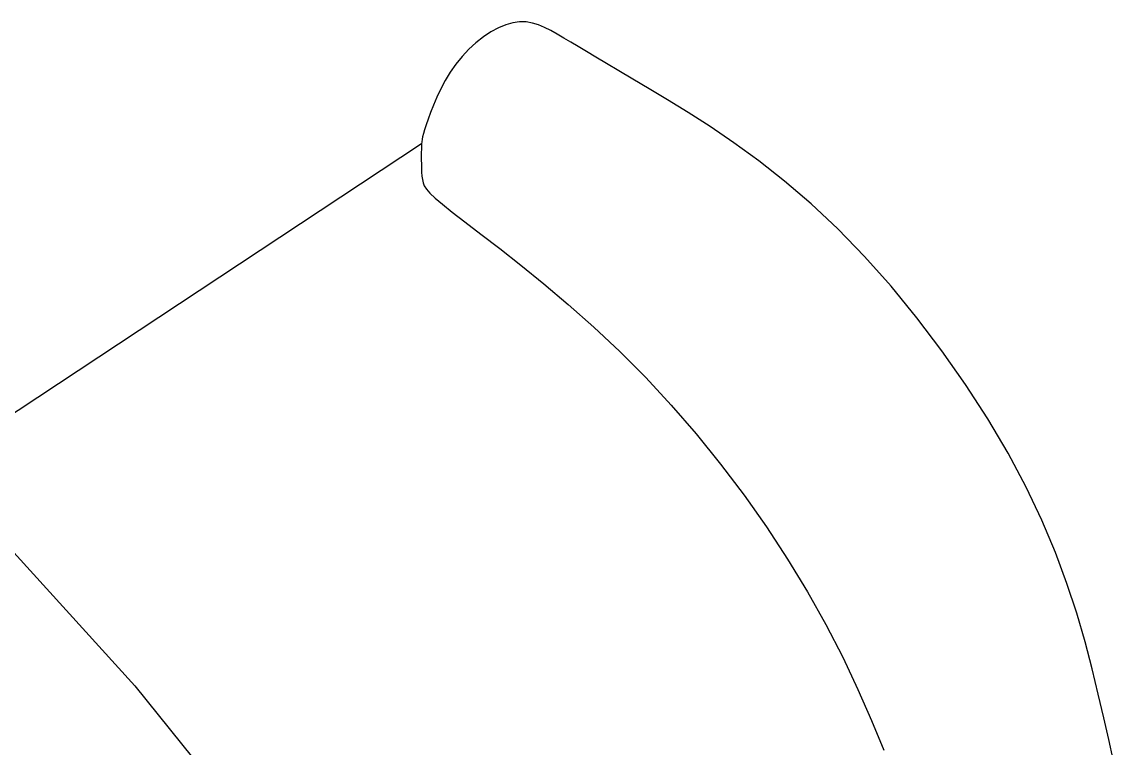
# Model space of a CAD drawing. Header units: metres. Extents: x 244.4 to 340.3, y -4.1 to 64.3.
# Drawn here: x 263.1234 to 263.5669, y 61.0284 to 61.3237 of the extents above; entities that cross this region are included whole.
import ezdxf

# ---------------------------------------------------------------- set-up
doc = ezdxf.new("R2010")
doc.units = ezdxf.units.M
doc.layers.add('Edges', color=7, linetype='Continuous')

msp = doc.modelspace()

# ---------------------------------------------------------------- linework, layer by layer
msp.add_lwpolyline([(263.56689, 61.02383), (263.56509, 61.03196), (263.56307, 61.04081), (263.56085, 61.05041), (263.55835, 61.06072), (263.55546, 61.07168), (263.55209, 61.08325), (263.54811, 61.09536), (263.54344, 61.10798), (263.53796, 61.12105), (263.53157, 61.13451), (263.5242, 61.14829), (263.51594, 61.16225), (263.50692, 61.17619), (263.49727, 61.18994), (263.48713, 61.20333), (263.47661, 61.21618), (263.46585, 61.22831), (263.45498, 61.23954), (263.44412, 61.24974), (263.4334, 61.25893), (263.42292, 61.26717), (263.41281, 61.27453), (263.40318, 61.28107), (263.39415, 61.28686), (263.38584, 61.29195), (263.37835, 61.29642), (263.37177, 61.30033), (263.36604, 61.30374), (263.36104, 61.30671), (263.35669, 61.30929), (263.35288, 61.31156), (263.3495, 61.31357), (263.34646, 61.31538), (263.34364, 61.31705), (263.34097, 61.31862), (263.33839, 61.32007), (263.33587, 61.32134), (263.33338, 61.32239), (263.33088, 61.32316), (263.32832, 61.3236), (263.32569, 61.32366), (263.32294, 61.3233), (263.32005, 61.32247), (263.31706, 61.3212), (263.31402, 61.31954), (263.31097, 61.3175), (263.30798, 61.31514), (263.30509, 61.31249), (263.30235, 61.30959), (263.29981, 61.30647), (263.29752, 61.30317), (263.29546, 61.29978), (263.29365, 61.29637), (263.29205, 61.29301), (263.29067, 61.28979), (263.28949, 61.28679), (263.28851, 61.28407), (263.28772, 61.28173), (263.28709, 61.27981), (263.28663, 61.27825), (263.28629, 61.27698), (263.28606, 61.2759), (263.28591, 61.27494), (263.28583, 61.27401), (263.28579, 61.27303), (263.28578, 61.27192), (263.28576, 61.2706), (263.28575, 61.26912), (263.28575, 61.26752), (263.28577, 61.26585), (263.28582, 61.26417), (263.2859, 61.26251), (263.28603, 61.26094), (263.28621, 61.25951), (263.28648, 61.25822), (263.28697, 61.25698), (263.28783, 61.25563), (263.28924, 61.25404), (263.29135, 61.25205), (263.29433, 61.24953), (263.29833, 61.24633), (263.30351, 61.24231), (263.30998, 61.23736), (263.3176, 61.23148), (263.32619, 61.22471), (263.33555, 61.2171), (263.34549, 61.2087), (263.35583, 61.19953), (263.36638, 61.18964), (263.37693, 61.17908), (263.38734, 61.16789), (263.3975, 61.15614), (263.40737, 61.14392), (263.41688, 61.13132), (263.42598, 61.11841), (263.43459, 61.10528), (263.44267, 61.09201), (263.45014, 61.07868), (263.45697, 61.0654), (263.46316, 61.05234), (263.46873, 61.03969), (263.4737, 61.02765)])
at = {"layer": 'Edges'}
for p, q in [((263.08792, 61.1433), (263.28581, 61.27426)), ((263.08327, 61.1484), (263.16939, 61.0538)), ((263.16939, 61.0538), (263.24953, 60.95408))]:
    msp.add_line(p, q, dxfattribs=at)

doc.saveas('drawing.dxf')
